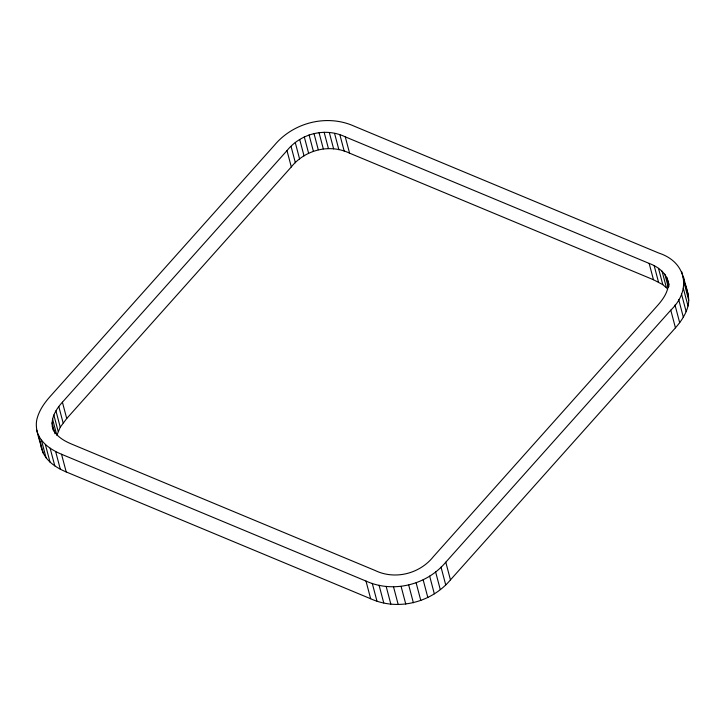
<?xml version="1.0" encoding="UTF-8"?>
<svg xmlns="http://www.w3.org/2000/svg" width="725" height="725" viewBox="0 0 725 725"><rect width="100%" height="100%" fill="white"/><g stroke="black" fill="none" stroke-linecap="round" stroke-linejoin="round"><path stroke-width="1.09" d="M53.523 430.813C49.209 420.418 55.49 409.716 62.413 402.203L286.991 150.619C300.63 133.491 325.398 127.228 345.263 136.844L649.165 263.42C659.306 267.072 668.867 275.174 668.858 286.692M668.287 284.517C667.861 292.492 662.958 299.28 657.91 305.116L433.333 556.7C419.693 573.828 394.926 580.091 375.07 570.475L71.159 443.89C63.265 440.51 54.529 435.444 52.372 426.454M36.748 430.152C39.531 442.259 50.741 449.754 61.534 454.258L365.989 581.069C393.122 593.431 426.826 584.948 445.784 562.201L670.779 310.164C691.587 290.372 686.765 262.151 658.798 253.061L354.344 126.25C327.202 113.888 293.507 122.371 274.539 145.118L49.554 397.155C43.989 403.499 39.096 410.694 36.975 418.968C34.555 428.847 39.449 438.353 41.425 447.833C44.207 459.94 55.417 467.435 66.202 471.939L370.656 598.75C397.798 611.112 431.493 602.629 450.461 579.882L675.446 327.845C681.011 321.501 685.904 314.306 688.025 306.032C690.445 296.153 685.551 286.647 683.575 277.167M667.743 288.976L662.813 284.671L653.479 279.741L349.577 153.165C329.712 143.55 304.944 149.812 291.305 166.94L66.727 418.524L60.248 427.188L56.849 435.299L52.535 418.978M688.252 294.848L684.844 283.375M681.817 271.929L684.291 281.291M684.074 282.696L688.75 300.377M683.349 288.351L688.025 306.032M681.5 293.987L686.176 311.668M678.682 299.543L683.349 317.233M675.011 305.007L679.678 322.697M668.242 281.952L668.822 284.127M666.792 277.403L668.812 285.016M664.816 274.159L668.269 287.218M662.043 271.141L666.357 287.462M670.779 310.164L675.446 327.845M658.499 268.35L662.813 284.671M654.195 265.767L658.499 282.097M649.165 263.42L653.479 279.741M345.263 136.844L349.577 153.165M339.907 134.868L344.221 151.19M334.578 133.427L338.892 149.749M445.784 562.201L450.461 579.882M329.322 132.557L333.636 148.879M441.027 567.122L445.694 584.812M324.12 132.249L328.434 148.571M435.598 571.862L440.265 589.543M319 132.539L323.305 148.861M313.961 133.418L318.275 149.74M429.653 576.112L434.329 593.802M309.058 134.886L313.372 151.208M423.155 579.819L427.832 597.5M304.301 136.934L308.614 153.265M299.715 139.553L304.029 155.875M416.132 582.855L420.808 600.536M295.302 142.716L299.615 159.038M408.71 585.075L413.377 602.765M291.06 146.423L295.365 162.744M286.991 150.619L291.305 166.94M401.097 586.407L405.764 604.088M393.521 586.833L398.197 604.514M386.162 586.407L390.829 604.088M379.075 585.229L383.752 602.91M372.269 583.389L376.946 601.07M365.989 581.069L370.656 598.75M62.413 402.203L66.727 418.524M58.807 406.589L63.12 422.911M55.934 410.867L60.248 427.188M53.84 414.99L58.154 431.321M61.534 454.258L66.202 471.939M52.037 422.802L54.919 433.686M55.635 451.503L60.311 469.184M50.134 448.213L54.801 465.894M45.358 444.452L50.025 462.133M41.425 440.175L46.101 457.856M38.507 435.381L43.183 453.071M41.225 445.621L41.425 447.833"/></g></svg>
